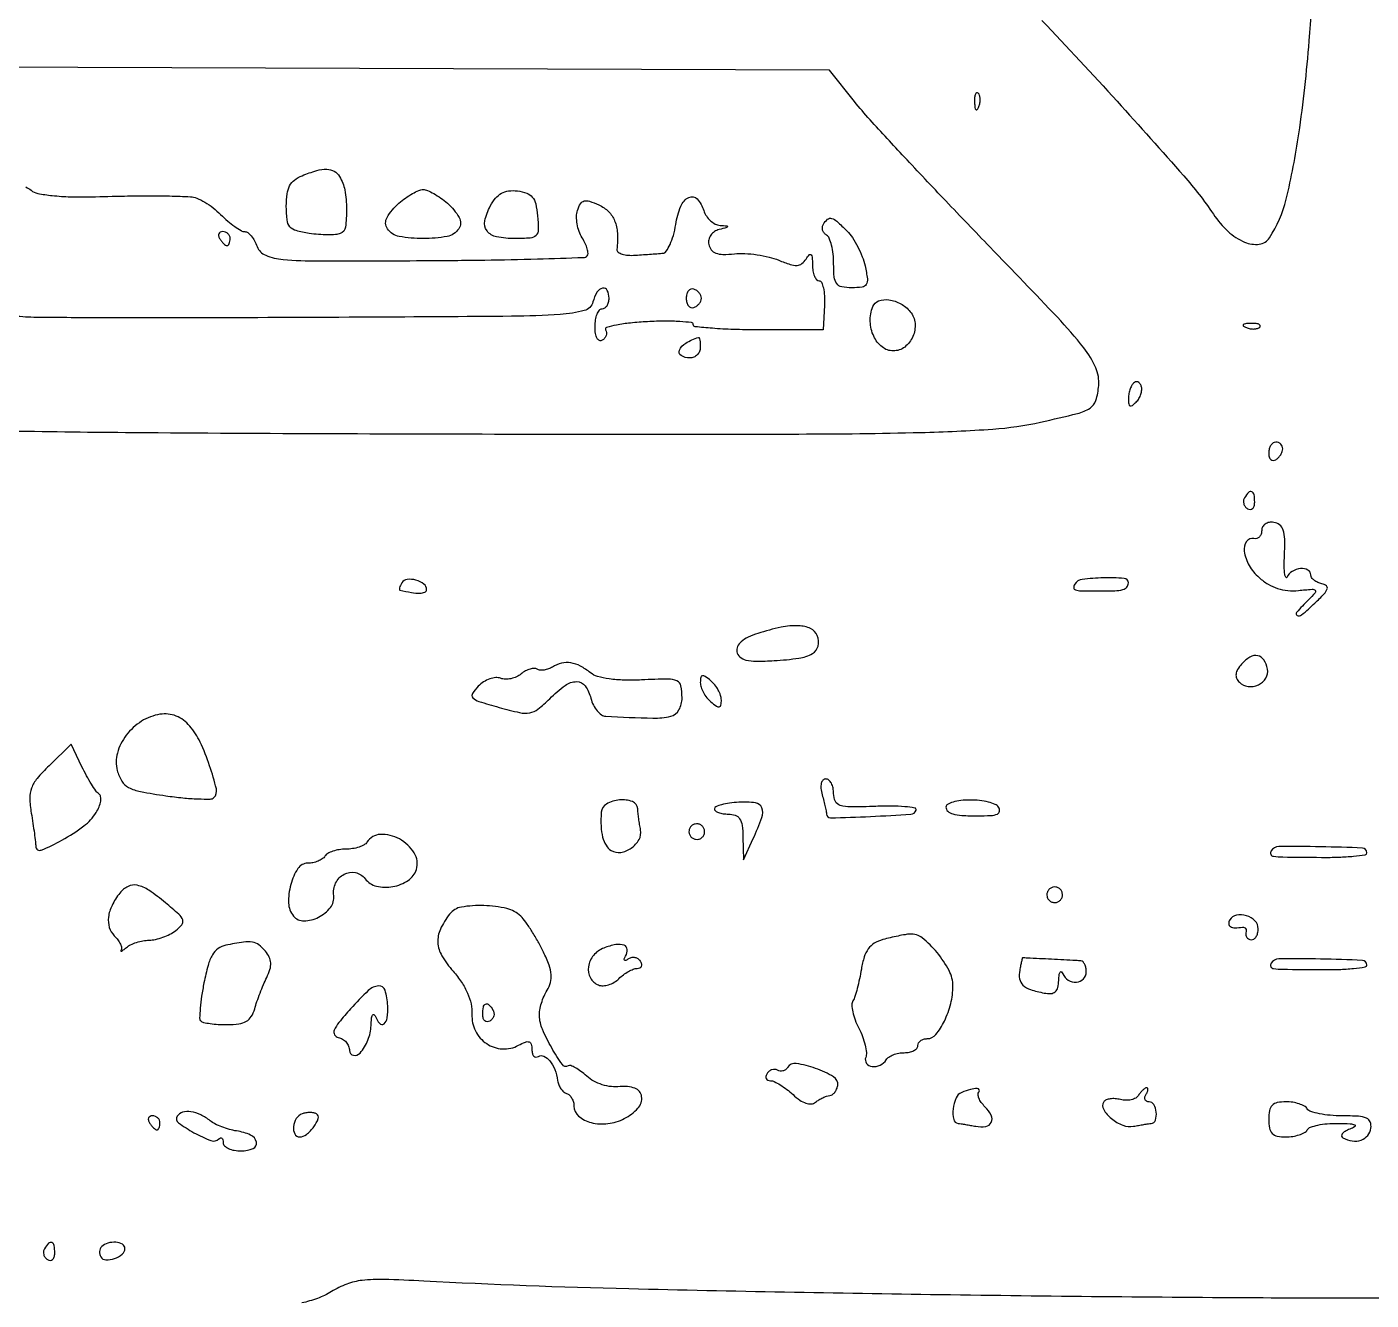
# Model space of a CAD drawing. Extents: x 0 to 5034, y 0 to 2560.
# Drawn here: x 2703 to 2894.6, y 359.7 to 541.2 of the extents above; entities that cross this region are included whole.
import ezdxf

# ---------------------------------------------------------------- set-up
doc = ezdxf.new("R2010")
doc.units = 0

msp = doc.modelspace()

# ---------------------------------------------------------------- linework, layer by layer
for points in [[(2847.69113, 542.063552, -0.005443), (2858.382052, 530.581853, -0.00445), (2867.898029, 519.947708, -0.031869), (2872.109474, 514.491501, 0.056891), (2874.21941, 512.023242, 0.08791), (2876.568959, 510.502368, 0.129835), (2878.653795, 510.206692, 0.22269), (2880.116365, 511.114653, 0.085083), (2882.487872, 516.61252, 0.023077), (2884.296175, 525.947989, 0.017199), (2885.768083, 539.178849, 0.006268), (2886.971712, 558, -0.002735)], [(2683.562933, 484.037708, 0.005982), (2718.181331, 483.380577, 0.001477), (2775, 483.14971, 0.000668), (2813.061578, 483.158326, 0.005491), (2830.402595, 483.375852, 0.011807), (2840.668249, 483.860112, 0.036985), (2847.5, 484.85554, 0.005659), (2852.761796, 486.087232, 0.080312), (2854.534615, 486.839987, 0.180714), (2855.375552, 487.942957, 0.053309), (2855.778054, 490.066471, 0.125303), (2855.345588, 492.60867, 0.062033), (2853.646598, 495.432014, 0.023506), (2849.878817, 499.792325, 0.002314), (2840.278054, 509.807779, -0.002166), (2833.977005, 516.377087, -0.002581), (2828.092859, 522.629495, -0.002232), (2823.182255, 527.949104, -0.01674), (2820.952957, 530.555887), (2817.405914, 534.996217), (2750.452957, 535.248108), (2683.5, 535.5)], [(2702.904681, 518.360525, -0.059946), (2703.627518, 517.89417, 0.127026), (2704.579726, 517.44586, 0.019876), (2706.650593, 517.138003, 0.020143), (2709.261415, 516.961367, 0.013627), (2712.244839, 516.961311, -0.001937), (2716.934479, 517.070884, -0.004646), (2720.411145, 517.106328, -0.005823), (2723.36591, 517.074577, -0.005644), (2726.350066, 516.974031, -0.089431), (2727.229676, 516.774229, -0.032588), (2728.375008, 516.1969, -0.031057), (2729.573284, 515.387369, -0.0323), (2730.64552, 514.445389, 0.018585), (2731.654112, 513.509114, 0.023005), (2732.66244, 512.718333, 0.02222), (2733.550967, 512.142996, 0.133331), (2734.077679, 512, -0.166383), (2734.511862, 511.851405, -0.054217), (2735.006048, 511.374297, -0.047064), (2735.478127, 510.685134, -0.038073), (2735.852407, 509.869946, 0.211608), (2737.06248, 508.625453, 0.074569), (2739.539351, 508.036371, 0.021204), (2744.58525, 507.823142, 0.00133), (2759.482185, 507.865282, 0.002241), (2768.278536, 507.953004, 0.003604), (2775.775825, 508.115443, 0.000741), (2782.352951, 508.315143, 0.190651), (2782.874148, 508.540814, 0.218132), (2783.002752, 508.886816, 0.049035), (2782.892655, 509.521867, 0.042205), (2782.606778, 510.295379, 0.029978), (2782.164609, 511.108026, -0.055275), (2781.726808, 512.019436, -0.042601), (2781.451346, 513.088327, -0.043734), (2781.366953, 514.145525, -0.075035), (2781.505393, 515.016993, -0.05345), (2781.927751, 515.977882, -0.202774), (2782.439042, 516.366362, -0.146029), (2783.191787, 516.335946, -0.024288), (2784.552929, 515.79393, -0.087881), (2785.917538, 514.854655, -0.101995), (2786.792364, 513.546265, -0.083185), (2787.187402, 511.780387, -0.040656), (2787.124534, 509.467243, 0.263763), (2787.288231, 509.08785, 0.085638), (2787.851164, 508.797054, 0.059349), (2788.71276, 508.633672, 0.035553), (2789.756051, 508.636002, -0.000132), (2790.891811, 508.71911, -0.000129), (2792.035332, 508.802187, -0.000127), (2793.038658, 508.87456, -0.00049), (2793.662102, 508.918758, 0.231311), (2794.15452, 509.203597, 0.042181), (2794.681352, 510.151135, 0.037744), (2795.156405, 511.462006, 0.026219), (2795.5, 513, -0.05107), (2796.224557, 515.623938, -0.186022), (2797.368422, 516.878417, -0.336963), (2798.550187, 516.655575, -0.107172), (2799.5, 515, 0.068683), (2799.868299, 514.226698, 0.06237), (2800.442577, 513.553425, 0.065993), (2801.126689, 513.077107, 0.10225), (2801.817388, 512.883999, -0.004644), (2802.805285, 512.806666, -0.450558), (2802.880157, 512.705419, -0.280469), (2802.767289, 512.585897, -0.003389), (2801.692914, 512.299681, 0.084043), (2801.009873, 511.993613, 0.093759), (2800.495276, 511.488665, 0.098208), (2800.216748, 510.851497, 0.102212), (2800.208109, 510.165682, 0.118591), (2800.554603, 509.404554, 0.140272), (2801.192003, 508.940995, 0.08704), (2802.232529, 508.755492, 0.025791), (2803.85372, 508.834652, -0.037393), (2805.344775, 508.872843, -0.023413), (2807.083198, 508.705508, -0.023459), (2808.789622, 508.377878, -0.039045), (2810.180884, 507.925075, 0.018625), (2811.810703, 507.320052, 0.0904), (2812.783555, 507.185041, 0.153141), (2813.475355, 507.434698, 0.08928), (2814.077046, 508.090423, -0.034837), (2814.5226, 508.696392, -0.426956), (2814.780509, 508.711908, -0.193052), (2814.947022, 508.36042, -0.013551), (2814.984687, 507.25, 0.039379), (2815.058548, 506.388457, 0.05834), (2815.26837, 505.660937, 0.076476), (2815.572207, 505.165355, 0.220511), (2815.928911, 505, -0.298728), (2816.275976, 504.772327, -0.049612), (2816.5324, 503.973192, -0.040585), (2816.680273, 502.844148, -0.025066), (2816.678911, 501.504484), (2816.5, 498.008968), (2807.25, 498.004484, -0.007604), (2803.70344, 498.056701, -0.012629), (2800.717804, 498.22163, -0.006246), (2798.271612, 498.449618, -0.384464), (2798.002098, 498.75, 0.382303), (2797.748821, 499.034434, 0.012339), (2796.091792, 499.181106, 0.017996), (2793.991252, 499.23914, 0.010789), (2791.495983, 499.164402, 0.012585), (2789.036112, 498.975387, 0.023235), (2787.053021, 498.679078, 0.023343), (2785.643134, 498.331871, 0.494276), (2785.510197, 497.983501, -0.119477), (2785.6313, 497.612788, -0.100675), (2785.580619, 497.201996, -0.092119), (2785.364981, 496.81389, -0.081771), (2785.016312, 496.510081, -0.242672), (2784.620821, 496.479395, -0.173612), (2784.287924, 496.784891, -0.086376), (2784.068335, 497.465312, -0.034977), (2784, 498.440983, -0.037227), (2784.073066, 499.420991, -0.055981), (2784.29375, 500.248289, -0.073461), (2784.616918, 500.813779, -0.230178), (2785, 501, 0.148195), (2785.381354, 501.115568, 0.098894), (2785.70625, 501.440625, 0.082425), (2785.925306, 501.926543, 0.064853), (2786, 502.5, 0.112992), (2785.741201, 503.630584, 0.349669), (2785.082296, 503.947229, 0.206777), (2784.27663, 503.356605, 0.068764), (2783.703703, 501.97496, -0.272911), (2782.47247, 500.751648, -0.045334), (2779.037574, 500.201842, -0.014889), (2772.106415, 499.935994, -0.000953), (2751.837072, 499.801094, -0.000415), (2728.716421, 499.710498, -0.001582), (2714.286823, 499.711608, -0.001445), (2704.410908, 499.772156, -0.025974), (2701.25, 499.965069, -0.044823)], [(3202, 358.476746, 0.000434), (3126.647394, 359.060435, 0.00021), (3030.168402, 359.683627, 0.000062), (2931.066388, 360.269997, 0.004911), (2915.5, 360.207286, -0.004716), (2879.198635, 360.046916, -0.002347), (2833.20754, 360.493493, -0.002253), (2788.819202, 361.332971, -0.007452), (2759.602131, 362.453067, 0.006466), (2753.908173, 362.682594, 0.03509), (2750.822448, 362.550462, 0.060589), (2748.614849, 362.024302, 0.049683), (2746.434457, 360.959492, -0.048707), (2744.435066, 359.978248, -0.042606), (2742.192211, 359.348477, -0.031769)]]:
    msp.add_lwpolyline(points, format="xyb")
for points in [[(2838.078947, 530.416667, 0.018894), (2838.137993, 529.670344, 0.168741), (2838.279315, 529.37858, 0.470617), (2838.461564, 529.395823, 0.054073), (2838.683114, 529.8125, 0.051402), (2838.839148, 530.359369, 0.05415), (2838.876576, 530.916927, 0.060344), (2838.797407, 531.402231, 0.126455), (2838.604167, 531.729167, 0.296942), (2838.385309, 531.77538, 0.208169), (2838.200665, 531.592839, 0.077125), (2838.089945, 531.112848, 0.028489)], [(2747.592549, 519.850252, -0.094738), (2748.325778, 517.929468, -0.040826), (2748.584482, 515.189576, -0.037354), (2748.425621, 512.636215, -0.274372), (2747.694502, 511.717868, -0.074396), (2747.027456, 511.572663, -0.018022), (2745.896198, 511.538961, -0.018092), (2744.581853, 511.59477, -0.017105), (2743.25, 511.745675, -0.030256), (2741.399115, 512.135389, -0.153194), (2740.522859, 512.699567, -0.147403), (2740.107805, 513.67572, -0.027341), (2740, 515.645724, -0.032834), (2740.112763, 517.361071, -0.087369), (2740.48067, 518.527308, -0.10853), (2741.166405, 519.347927, -0.069186), (2742.25, 519.968838, -0.02409), (2744.329714, 520.690539, -0.077163), (2745.780208, 520.88287, -0.124349), (2746.819362, 520.595701, -0.1257)], [(2762.965471, 516.029947, -0.082613), (2764.637693, 514.009992, -0.290243), (2764.575917, 512.398714, -0.198423), (2762.905085, 511.314148, -0.046031), (2759.5, 511, -0.046031), (2756.094915, 511.314148, -0.198423), (2754.424083, 512.398714, -0.290243), (2754.362307, 514.009992, -0.082613), (2756.034529, 516.029947, -0.023628), (2756.991804, 516.784002, -0.025764), (2757.989501, 517.421297, -0.026416), (2758.892404, 517.873261, -0.103185), (2759.5, 518, -0.103185), (2760.107596, 517.873261, -0.026416), (2761.010499, 517.421297, -0.025764), (2762.008196, 516.784002, -0.023628)], [(2775.813358, 514.25, -0.022856), (2775.913583, 512.263796, -0.197757), (2775.586953, 511.4595, -0.181775), (2774.772281, 511.080996, -0.01883), (2772.622375, 511, -0.047057), (2769.974614, 511.249743, -0.184683), (2768.6033, 512.096815, -0.22145), (2768.28973, 513.523547, -0.068073), (2769.076536, 515.643008, -0.049108), (2769.833786, 516.775123, -0.093996), (2770.6701, 517.47339, -0.098466), (2771.676277, 517.797852, -0.057964), (2772.944484, 517.797655, -0.056394), (2774.259044, 517.49177, -0.138246), (2775.062025, 516.9233, -0.114244), (2775.539455, 515.941229, -0.032231)], [(2819.898182, 512.101818, -0.050084), (2820.675014, 511.151552, -0.027245), (2821.438897, 509.850068, -0.026871), (2822.078151, 508.428348, -0.038173), (2822.477637, 507.101818, -0.0187), (2822.810187, 505.261878, -0.174381), (2822.649485, 504.484598, -0.226077), (2822.055062, 504.097735, -0.033081), (2820.579455, 504, -0.046573), (2819.162147, 504.132303, -0.187496), (2818.437407, 504.583499, -0.139531), (2818.086158, 505.499981, -0.022183), (2818, 507.440983, 0.02735), (2817.925368, 508.804364, 0.033859), (2817.701458, 510.055686, 0.03606), (2817.376563, 511.046548, 0.158376), (2816.983688, 511.510081, -0.090427), (2816.639411, 511.820631, -0.095498), (2816.434921, 512.22714, -0.099685), (2816.401101, 512.665803, -0.108373), (2816.542705, 513.069098, -0.078887), (2817.137346, 513.759491, -0.250816), (2817.713628, 513.882822, -0.114061), (2818.464364, 513.465056, -0.012615)], [(2730.5, 511, 0.029505), (2730.768994, 510.617226, 0.035638), (2731.066025, 510.29375, 0.038439), (2731.34829, 510.065539, 0.151918), (2731.559017, 510, 0.210953), (2731.727648, 510.07446, 0.081139), (2731.870461, 510.29375, 0.061769), (2731.967655, 510.617151, 0.042167), (2732, 511, 0.105053), (2731.918938, 511.381556, 0.099167), (2731.688914, 511.70625, 0.09642), (2731.345238, 511.923877, 0.093332), (2730.940983, 512, 0.108972), (2730.586039, 511.921712, 0.182303), (2730.3746, 511.70625, 0.161196), (2730.343488, 511.3821, 0.082592)], [(2797, 502.5, 0.064908), (2797.079656, 501.888977, 0.107546), (2797.315781, 501.428177, 0.143818), (2797.666526, 501.189601, 0.159683), (2798.075, 501.191667, 0.073624), (2798.485911, 501.399741, 0.066918), (2798.834219, 501.723802, 0.070382), (2799.069583, 502.110048, 0.102038), (2799.15, 502.5, 0.102038), (2799.069583, 502.889952, 0.070382), (2798.834219, 503.276198, 0.066918), (2798.485911, 503.600259, 0.073624), (2798.075, 503.808333, 0.159683), (2797.666526, 503.810399, 0.143818), (2797.315781, 503.571823, 0.107546), (2797.079656, 503.111023, 0.064908)], [(2828.92539, 500.589899, -0.153495), (2829.600269, 498.939222, -0.12416), (2829.287098, 497.041558, -0.127283), (2828.122647, 495.552947, -0.164915), (2826.491777, 495, -0.171858), (2824.910974, 495.559884, -0.114441), (2823.717889, 497.090436, -0.099597), (2823.213434, 499.19095, -0.101235), (2823.565475, 501.310029, -0.220201), (2824.408515, 502.128978, -0.118291), (2825.880982, 502.279592, -0.09366), (2827.560389, 501.722438, -0.093008)], [(2876.8125, 498.316886, 0.051402), (2877.359369, 498.160852, 0.05415), (2877.916927, 498.123424, 0.060344), (2878.402231, 498.202593, 0.126455), (2878.729167, 498.395833, 0.296942), (2878.77538, 498.614691, 0.208169), (2878.592839, 498.799335, 0.077125), (2878.112848, 498.910055, 0.028489), (2877.416667, 498.921053, 0.018894), (2876.670344, 498.862007, 0.168741), (2876.37858, 498.720685, 0.470617), (2876.395823, 498.538436, 0.054073)], [(2799, 495.5, -0.099038), (2798.885486, 494.927543, -0.097945), (2798.559375, 494.440625, -0.097945), (2798.072457, 494.114514, -0.099038), (2797.5, 494, -0.132959), (2796.275781, 494.331401, -0.378233), (2796.020668, 495.104186, -0.162246), (2796.91818, 496.115121, -0.054352), (2798.75, 496.921053, -0.41847), (2798.84757, 496.869414, -0.029314), (2798.926562, 496.536184, -0.027836), (2798.982098, 496.069675, -0.015709)], [(2860.729167, 490.395833, 0.080892), (2860.449316, 490.007105, 0.037708), (2860.214193, 489.430443, 0.036082), (2860.053775, 488.773895, 0.041901), (2860, 488.133333, 0.036751), (2860.050901, 487.441764, 0.271978), (2860.25, 487.194569, 0.258294), (2860.572437, 487.24129, 0.034004), (2861.1125, 487.7125, 0.062578), (2861.509426, 488.223506, 0.055968), (2861.785599, 488.836016, 0.059262), (2861.906408, 489.452911, 0.099514), (2861.841667, 489.975, 0.080367), (2861.640381, 490.359622, 0.142612), (2861.356745, 490.572995, 0.167901), (2861.036958, 490.582253, 0.120996)], [(2880, 480.440983, 0.066118), (2880.073267, 479.889346, 0.138808), (2880.29375, 479.521475, 0.191142), (2880.620352, 479.392057, 0.139169), (2881, 479.5, 0.06081), (2881.382515, 479.806203, 0.051032), (2881.70625, 480.2129, 0.053229), (2881.926698, 480.653442, 0.089642), (2882, 481.059017, 0.105429), (2881.923444, 481.418051, 0.099231), (2881.70625, 481.723586, 0.096318), (2881.381732, 481.928382, 0.092995), (2881, 482, 0.153634), (2880.618621, 481.879982, 0.097988), (2880.29375, 481.542039, 0.080552), (2880.074545, 481.037096, 0.062283)], [(2876.542705, 474.069098, 0.108373), (2876.401101, 473.665803, 0.099685), (2876.434921, 473.22714, 0.095498), (2876.639411, 472.820631, 0.090427), (2876.983688, 472.510081, 0.136093), (2877.36964, 472.397824, 0.190788), (2877.701458, 472.524436, 0.140899), (2877.925389, 472.890269, 0.067432), (2878, 473.440983, 0.039415), (2877.914842, 474.519563, 0.25701), (2877.592818, 474.933879, 0.315493), (2877.13314, 474.838655, 0.050477)], [(2879, 469.411516, -0.080586), (2878.915601, 468.891261, -0.111531), (2878.671833, 468.48807, -0.128573), (2878.308224, 468.265581, -0.129092), (2877.882837, 468.25, 0.311292), (2876.834786, 467.827241, 0.181687), (2876.52034, 466.449328, 0.097077), (2877.209278, 464.428994, 0.083421), (2878.638139, 462.692941, 0.044727), (2879.925445, 461.761612, 0.055007), (2881.274367, 461.147847, 0.056085), (2882.702439, 460.850843, 0.049418), (2884.224527, 460.859603, -0.006443), (2886.173914, 461.038718, -0.209954), (2886.611728, 460.886229, -0.407094), (2886.628261, 460.545799, -0.015179), (2885.663997, 459.52114, 0.011993), (2883.96759, 457.74134, 0.501319), (2884.05455, 457.293943, 0.2979), (2884.692447, 457.377107, 0.011036), (2886.587533, 459.075686, 0.013005), (2887.895539, 460.366678, 0.104601), (2888.340185, 461.079869, 0.321171), (2888.214697, 461.528948, 0.119531), (2887.587533, 461.823324, -0.053066), (2886.980322, 462.01579, -0.06359), (2886.466338, 462.323883, -0.075039), (2886.117937, 462.694881, -0.152209), (2886, 463.073324, 0.279256), (2885.578529, 463.769106, 0.145179), (2884.546179, 463.971049, 0.110473), (2883.351393, 463.581436, 0.155862), (2882.612872, 462.75, -0.601656), (2882.427191, 462.736892, -0.111624), (2882.278815, 463.16219, -0.028932), (2882.215894, 464.294746, -0.010422), (2882.253324, 465.908518, 0.016136), (2882.280063, 468.181341, 0.074273), (2882.059434, 469.476116, 0.144422), (2881.556359, 470.205321, 0.134374), (2880.723786, 470.570034, 0.080679), (2880.065397, 470.559973, 0.104238), (2879.506362, 470.334081, 0.118362), (2879.134427, 469.929538, 0.127636)], [(2756.473008, 461.956326, 0.025609), (2756.268505, 461.584083, 0.046182), (2756.146358, 461.258446, 0.066853), (2756.114586, 461.021062, 0.344656), (2756.190983, 460.923489, 0.016663), (2757.854924, 460.569889, 0.047861), (2759.030737, 460.475124, 0.088289), (2759.747693, 460.614012, 0.310247), (2760, 460.981495, 0.233759), (2759.60279, 461.784685, 0.095942), (2758.484522, 462.340063, 0.095519), (2757.235926, 462.439157, 0.230444)], [(2852.35231, 461.75, 0.148564), (2852.216639, 461.250383, 0.322497), (2852.446042, 460.950954, 0.068296), (2853.256796, 460.82283, 0.005089), (2855.5, 460.8, 0.00669), (2858.069299, 460.83438, 0.054814), (2859.229032, 460.993412, 0.15726), (2859.784692, 461.340052, 0.177085), (2860, 461.928911, 0.393259), (2859.385096, 462.589809, 0.023869), (2856.435856, 462.661607, 0.025132), (2853.43568, 462.440262, 0.225398)], [(2807.206915, 454.740895, 0.03249), (2805.807323, 454.190018, 0.069615), (2804.837845, 453.556316, 0.101554), (2804.309328, 452.861718, 0.160937), (2804.214087, 452.126852, 0.168316), (2804.638984, 451.391182, 0.120276), (2805.491731, 450.953579, 0.059771), (2806.976028, 450.781641, 0.013654), (2809.507173, 450.861103, 0.020552), (2813.06242, 451.21706, 0.096491), (2814.994387, 451.885881, 0.208746), (2815.771851, 452.944269, 0.148165), (2815.664167, 454.432783, 0.196924), (2814.726354, 455.42886, 0.097868), (2813.009429, 455.833638, 0.061451), (2810.506243, 455.616994, 0.02524)], [(2777.931766, 449.957829, -0.051687), (2777.358183, 449.680551, -0.051928), (2776.740817, 449.527345, -0.056922), (2776.173368, 449.512722, -0.116933), (2775.753941, 449.652073, 0.148869), (2775.326988, 449.764741, 0.062789), (2774.735579, 449.667496, 0.054421), (2774.083464, 449.393998, 0.046752), (2773.46893, 448.974214, -0.066094), (2772.806634, 448.558316, -0.054356), (2772.013621, 448.295408, -0.056255), (2771.215949, 448.216074, -0.088517), (2770.541674, 448.345635, 0.116467), (2769.849238, 448.439345, 0.06091), (2768.995205, 448.249226, 0.055586), (2768.120115, 447.824598, 0.0557), (2767.360729, 447.217872, 0.054026), (2766.535773, 446.192387, 0.349875), (2766.599779, 445.576913, 0.123111), (2767.436407, 445.065057, 0.0072), (2770.32191, 444.205027, 0.013423), (2773.250275, 443.462208, 0.098255), (2774.689109, 443.425225, 0.126519), (2775.869122, 443.954855, 0.027961), (2777.535575, 445.444666, -0.038351), (2779.735117, 447.330396, -0.156932), (2781.382873, 447.877805, -0.244343), (2782.594193, 447.262685, -0.094208), (2783.410644, 445.5, 0.051611), (2783.760579, 444.538472, 0.05872), (2784.288816, 443.713393, 0.067544), (2784.906049, 443.139378, 0.142467), (2785.519052, 442.928571, 0.005353), (2792.248532, 442.676182, 0.065865), (2794.797579, 442.944199, 0.21124), (2795.960285, 443.83298, 0.126107), (2796.4, 445.548678, 0.04718), (2796.237631, 447.265584, 0.245427), (2795.665741, 447.987554, 0.11007), (2794.423165, 448.239797, 0.006828), (2790.643002, 448.116394, -0.01773), (2788.14014, 448.08928, -0.028374), (2786.010595, 448.262916, -0.033055), (2784.342524, 448.608308, -0.10601), (2783.342121, 449.131028, 0.050409), (2781.913736, 450.091536, 0.085108), (2780.548195, 450.546263, 0.095954), (2779.227281, 450.493824, 0.080819)], [(2876.133021, 450.376158, 0.045), (2875.571375, 449.614363, 0.106294), (2875.341586, 448.951232, 0.134071), (2875.429015, 448.351554, 0.093791), (2875.815803, 447.784197, 0.168568), (2877.060943, 447.180572, 0.139894), (2878.52224, 447.417265, 0.146823), (2879.59073, 448.37372, 0.187312), (2879.823907, 449.66411, 0.093204), (2879.303771, 450.976141, 0.207117), (2878.433393, 451.57037, 0.185901), (2877.327882, 451.372595, 0.075373)], [(2799, 447.744889, 0.081088), (2799.108554, 447.079931, 0.04415), (2799.440625, 446.319828, 0.042511), (2799.926029, 445.587123, 0.052047), (2800.5, 445, 0.019291), (2801.306569, 444.381547, 0.198558), (2801.707482, 444.290398, 0.319009), (2801.938582, 444.521809, 0.041804), (2802, 445.255111, 0.081088), (2801.891446, 445.920069, 0.04415), (2801.559375, 446.680172, 0.042511), (2801.073971, 447.412877, 0.052047), (2800.5, 448, 0.019291), (2799.693431, 448.618453, 0.198558), (2799.292518, 448.709602, 0.319009), (2799.061418, 448.478191, 0.041804)], [(2722, 443.215161, 0.103871), (2719.371419, 442.231739, 0.089199), (2717.193213, 440.231097, 0.094076), (2715.933049, 437.70249, 0.134315), (2715.913827, 435.208137, 0.072564), (2716.560961, 433.695271, 0.136405), (2717.525716, 432.795458, 0.073464), (2719.230191, 432.206332, 0.010818), (2722.839992, 431.607177, 0.010711), (2725.264643, 431.311311, 0.015639), (2727.411113, 431.163557, 0.011045), (2729.17176, 431.136506, 0.197165), (2729.684063, 431.35073, 0.261287), (2730.032781, 432.590212, 0.022054), (2729.078035, 435.89805, 0.028873), (2727.723486, 439.261775, 0.066541), (2726.247099, 441.547784, 0.055748), (2725.334563, 442.403176, 0.067001), (2724.307531, 442.974835, 0.068644), (2723.187221, 443.24547, 0.062823)], [(2706.198738, 435.890044, 0.02311), (2704.491266, 434.05892, 0.086048), (2703.693874, 432.706014, 0.097554), (2703.450253, 431.255639, 0.034599), (2703.65548, 429.151906, -0.003725), (2703.892686, 427.672322, -0.004193), (2704.098169, 426.24651, -0.003848), (2704.253437, 425.030968, -0.022591), (2704.301114, 424.389403, 0.520449), (2705.091433, 423.869294, 0.033477), (2708.036708, 425.27255, 0.033315), (2711.146233, 427.301643, 0.092206), (2712.905138, 429.21971, 0.042516), (2713.329835, 430.049065, 0.060373), (2713.54876, 430.847286, 0.077513), (2713.543801, 431.497008, 0.202741), (2713.299865, 431.884019, -0.085912), (2712.866692, 432.312312, -0.015004), (2712.22577, 433.270258, -0.015897), (2711.536033, 434.45325, -0.013668), (2710.8854, 435.738138), (2709.35541, 438.976275)], [(2816.369714, 431.75, -0.004603), (2816.601572, 430.851831, -0.005758), (2816.799417, 430.014062, -0.004702), (2816.950482, 429.308732, -0.043872), (2816.985798, 429, 0.413976), (2817.555641, 428.458833, 0.004802), (2823.274114, 428.65908, 0.005036), (2828.982792, 428.971537, 0.3103), (2829.742905, 429.569432, 0.454927), (2829.561382, 429.864604, 0.018253), (2828.15404, 430.047237, 0.021297), (2826.274219, 430.141234, 0.012042), (2823.992905, 430.103115, -0.007613), (2820.416322, 430.011665, -0.076679), (2818.943995, 430.223236, -0.209649), (2818.254043, 430.815183, -0.11257), (2818, 431.929265, 0.051956), (2817.917449, 432.721557, 0.071851), (2817.67199, 433.391722, 0.091838), (2817.309543, 433.842033, 0.179369), (2816.883369, 434, 0.20417), (2816.480982, 433.828542, 0.136015), (2816.239628, 433.381252, 0.083333), (2816.198059, 432.66737, 0.038449)], [(2784.881517, 429.25, 0.026703), (2784.853162, 427.254442, 0.053964), (2785.083155, 425.70124, 0.0722), (2785.56387, 424.561005, 0.11862), (2786.296068, 423.819775, 0.178725), (2787.656039, 423.541721, 0.114503), (2789.169592, 424.146345, 0.113986), (2790.267047, 425.358595, 0.176193), (2790.489684, 426.738715, -0.007486), (2790.355159, 427.504499, -0.005642), (2790.229442, 428.34981, -0.005706), (2790.129288, 429.147219, -0.013101), (2790.076511, 429.75, 0.295472), (2789.318463, 430.777269, 0.114604), (2787.484563, 431.021247, 0.105246), (2785.626976, 430.435064, 0.252096)], [(2801.004484, 429.75, 0.23761), (2801.147131, 429.46251, 0.071152), (2801.588817, 429.220312, 0.054254), (2802.234323, 429.054726, 0.035692), (2803, 429, -0.086398), (2803.985858, 428.828366, -0.16561), (2804.60656, 428.333598, -0.109508), (2804.95079, 427.39475, -0.027081), (2805.081219, 425.75), (2805.162438, 422.5), (2806.536115, 425.5, 0.019491), (2807.779748, 428.521843, 0.183335), (2807.7643, 429.901315, 0.27616), (2806.862166, 430.598674, 0.042605), (2804.504484, 430.678911, 0.020138), (2803.164493, 430.556082, 0.031947), (2802.034459, 430.332243, 0.033558), (2801.207531, 430.052218, 0.301469)], [(2834, 430, 0.212179), (2834.262785, 429.408624, 0.116406), (2834.970397, 429.019555, 0.054951), (2836.277322, 428.807095, 0.012842), (2838.5, 428.75, 0.012551), (2840.422875, 428.798276, 0.086361), (2841.341401, 429.006085, 0.275857), (2841.637377, 429.405544, 0.164698), (2841.5, 430, 0.159713), (2841.04134, 430.386693, 0.035556), (2840.052725, 430.70625, 0.033489), (2838.803639, 430.926586, 0.026918), (2837.440983, 431, 0.027497), (2836.122516, 430.927436, 0.043243), (2835.010789, 430.70625, 0.053437), (2834.229636, 430.385522, 0.275259)], [(2797.552786, 427.08541, 0.099038), (2797.401684, 426.679226, 0.097945), (2797.417584, 426.244476, 0.097945), (2797.597789, 425.848514, 0.099038), (2797.91459, 425.552786, 0.099038), (2798.320774, 425.401684, 0.097945), (2798.755524, 425.417584, 0.097945), (2799.151486, 425.597789, 0.099038), (2799.447214, 425.91459, 0.099038), (2799.598316, 426.320774, 0.097945), (2799.582416, 426.755524, 0.097945), (2799.402211, 427.151486, 0.099038), (2799.08541, 427.447214, 0.099038), (2798.679226, 427.598316, 0.097945), (2798.244476, 427.582416, 0.097945), (2797.848514, 427.402211, 0.099038)], [(2751.5, 425, -0.128561), (2751.096789, 424.615613, -0.04604), (2750.363811, 424.29375, -0.041947), (2749.457084, 424.073871, -0.038534), (2748.5, 424, 0.038534), (2747.542916, 423.926129, 0.041947), (2746.636189, 423.70625, 0.04604), (2745.903211, 423.384387, 0.128561), (2745.5, 423, -0.10601), (2745.132124, 422.616652, -0.05128), (2744.530068, 422.29375, -0.047605), (2743.806471, 422.074125, -0.049927), (2743.065983, 422, 0.252825), (2741.652492, 421.236463, 0.079191), (2740.632485, 418.965829, 0.074014), (2740.323822, 416.325876, 0.166862), (2741.028244, 414.465968, 0.228741), (2742.523142, 413.7834, 0.112718), (2744.598051, 414.304169, 0.108195), (2746.300765, 415.697906, 0.204364), (2746.759279, 417.379967, -0.145807), (2747.033531, 419.16412, -0.159757), (2748.235395, 420.431345, -0.178561), (2749.846638, 420.661083, -0.178121), (2751.2231, 419.789818, 0.172116), (2752.856763, 418.728892, 0.103905), (2755.189696, 418.663542, 0.103498), (2757.359057, 419.543434, 0.169567), (2758.536011, 421.11346, 0.221443), (2758.23345, 423.454662, 0.126101), (2756.114121, 425.451086, 0.13519), (2753.403606, 426.102677, 0.251189)], [(2880.344738, 423.75, 0.243578), (2880.30826, 423.264511, 0.266162), (2880.682283, 422.981545, 0.028863), (2881.99526, 422.889874, 0.000862), (2887.5, 422.833333, 0.010313), (2889.992205, 422.863436, 0.017076), (2892.090768, 423.003937, 0.011134), (2893.756836, 423.210355, 0.372009), (2894.000486, 423.492126, 0.402119), (2893.364302, 424.156159, 0.005817), (2887.392897, 424.338435, 0.006558), (2881.451088, 424.372699, 0.258167)], [(2716.277679, 417.75, 0.049093), (2715.164823, 415.976669, 0.083879), (2714.65799, 414.308464, 0.105629), (2714.779767, 412.842636, 0.123633), (2715.494871, 411.647987, -0.03589), (2716.002102, 411.062196, -0.04984), (2716.360167, 410.467958, -0.060726), (2716.532418, 409.950599, -0.206884), (2716.460714, 409.610714, 0.196155), (2716.434014, 409.495926, 0.508974), (2716.497158, 409.463824, 0.047223), (2716.773715, 409.639391, 0.010562), (2717.208333, 409.991667, -0.064924), (2717.811922, 410.380758, -0.033121), (2718.652135, 410.713144, -0.032242), (2719.577718, 410.94557, -0.041537), (2720.45, 411.031803, 0.051289), (2721.362036, 411.139927, 0.03075), (2722.410881, 411.443767, 0.030553), (2723.428225, 411.879347, 0.04596), (2724.246616, 412.389572, 0.059497), (2725.123189, 413.236487, 0.264009), (2725.238239, 413.916868, 0.122635), (2724.696095, 414.721731, 0.010531), (2722.803838, 416.357768, 0.024219), (2720.425988, 418.14084, 0.0965), (2718.756821, 418.851642, 0.166202), (2717.444579, 418.69446, 0.116434)], [(2848.552786, 418.08541, 0.099038), (2848.401684, 417.679226, 0.097945), (2848.417584, 417.244476, 0.097945), (2848.597789, 416.848514, 0.099038), (2848.91459, 416.552786, 0.099038), (2849.320774, 416.401684, 0.097945), (2849.755524, 416.417584, 0.097945), (2850.151486, 416.597789, 0.099038), (2850.447214, 416.91459, 0.099038), (2850.598316, 417.320774, 0.097945), (2850.582416, 417.755524, 0.097945), (2850.402211, 418.151486, 0.099038), (2850.08541, 418.447214, 0.099038), (2849.679226, 418.598316, 0.097945), (2849.244476, 418.582416, 0.097945), (2848.848514, 418.402211, 0.099038)], [(2763.277679, 414.75, 0.055453), (2761.953238, 412.578817, 0.125336), (2761.596661, 410.700242, 0.118515), (2762.17622, 408.81144, 0.046755), (2763.782209, 406.595269, -0.032835), (2764.982232, 405.032625, -0.044406), (2765.836445, 403.470804, -0.049642), (2766.330736, 401.941057, -0.064358), (2766.455453, 400.473698, 0.127324), (2766.961269, 398.095173, 0.130652), (2768.554986, 396.287784, 0.134159), (2770.799538, 395.540021, 0.137418), (2773.089647, 396.047978, -0.025955), (2774.075039, 396.511278, -0.171254), (2774.610751, 396.537217, -0.264992), (2774.908205, 396.225436, -0.061028), (2775, 395.476167, 0.059103), (2775.067512, 394.907022, 0.126715), (2775.273452, 394.519265, 0.19123), (2775.578049, 394.371155, 0.158371), (2775.930902, 394.457295, -0.251749), (2776.717738, 394.50482, -0.11697), (2777.546864, 393.853588, -0.078292), (2778.253781, 392.606958, -0.052493), (2778.667424, 391.018152, 0.060069), (2778.831373, 390.425299, 0.05481), (2779.135133, 389.868348, 0.058417), (2779.525465, 389.428229, 0.102059), (2779.945544, 389.184819, -0.110309), (2780.348706, 388.942339, -0.070053), (2780.690254, 388.51097, -0.065048), (2780.921198, 387.964605, -0.067603), (2781, 387.384442, 0.219959), (2781.661113, 385.954343, 0.11573), (2783.439442, 385.041335, 0.091203), (2785.839108, 384.892415, 0.088314), (2788.164255, 385.601728, 0.089075), (2790.112388, 387.082539, 0.221632), (2790.640456, 388.748492, 0.281325), (2789.689438, 389.930009, 0.116922), (2787.570746, 390.167883, -0.057658), (2786.323016, 390.160654, -0.049066), (2785.033821, 390.431998, -0.049159), (2783.824747, 390.948525, -0.058463), (2782.814492, 391.667883, 0.024193), (2781.993135, 392.341902, 0.034592), (2781.199646, 392.850118, 0.037125), (2780.528249, 393.155019, 0.227586), (2780.160012, 393.119752, -0.394774), (2779.338668, 393.293918, -0.022556), (2777.82772, 395.678667, -0.029125), (2776.510717, 398.327457, -0.090687), (2776.073088, 400.263569, -0.054918), (2776.128516, 401.073772, -0.028684), (2776.364748, 402.058765, -0.028145), (2776.72648, 403.05278, -0.038259), (2777.168606, 403.898373, 0.071561), (2777.657889, 405.007784, 0.092428), (2777.755706, 406.114471, 0.066038), (2777.446051, 407.44864, 0.020784), (2776.643823, 409.338157, 0.016196), (2775.882025, 410.817821, 0.014197), (2774.993541, 412.312773, 0.014414), (2774.113785, 413.616952, 0.040803), (2773.403789, 414.453354, 0.14154), (2771.429799, 415.542505, 0.04846), (2768.156005, 415.957636, 0.04794), (2764.945778, 415.743776, 0.18971)], [(2874.444954, 413.910933, 0.150036), (2874.302219, 413.364994, 0.258114), (2874.540202, 412.974494, 0.130369), (2875.201868, 412.799191, 0.039099), (2876.25, 412.881579, -0.12901), (2876.515329, 412.854957, -0.162681), (2876.70625, 412.700839, -0.133789), (2876.789358, 412.435117, -0.077171), (2876.75, 412.1, 0.11039), (2876.732072, 411.749164, 0.119228), (2876.867188, 411.435, 0.113761), (2877.137515, 411.206961, 0.093907), (2877.5, 411.1, 0.168696), (2877.880951, 411.191038, 0.108012), (2878.20625, 411.515435, 0.084061), (2878.425801, 412.029171, 0.059104), (2878.5, 412.654671, 0.197179), (2878.042267, 413.770248, 0.123534), (2876.819581, 414.513587, 0.126021), (2875.409402, 414.583739, 0.206932)], [(2825.01002, 411.1076, 0.067439), (2823.793357, 410.584383, 0.10007), (2822.939391, 409.80419, 0.083088), (2822.35508, 408.640208, 0.034591), (2821.952553, 406.923315, -0.011921), (2821.688213, 405.510614, -0.013004), (2821.363368, 404.152788, -0.012531), (2821.02691, 403.008162, -0.060729), (2820.743712, 402.394334, 0.153456), (2820.593957, 401.805484, 0.039408), (2820.727005, 400.820561, 0.036362), (2821.066173, 399.666067, 0.030045), (2821.587464, 398.494051, -0.029774), (2822.118635, 397.301568, -0.032284), (2822.488007, 396.085875, -0.034152), (2822.663385, 395.013798, -0.115581), (2822.567671, 394.315752, 0.255378), (2822.679879, 393.481249, 0.210479), (2823.469046, 393.027127, 0.138427), (2824.633499, 393.224423, 0.144564), (2825.5, 394, -0.111412), (2825.876024, 394.383556, -0.050262), (2826.50665, 394.70625, -0.046318), (2827.270704, 394.925923, -0.046881), (2828.059017, 395, 0.049547), (2828.801778, 395.073784, 0.069539), (2829.429836, 395.29375, 0.089706), (2829.852535, 395.618213, 0.186414), (2830, 396, -0.132956), (2830.103229, 396.381345, -0.100532), (2830.393474, 396.70625, -0.087654), (2830.827642, 396.924847, -0.073022), (2831.339485, 397, 0.227173), (2832.555224, 397.582423, 0.055802), (2833.776425, 399.505479, 0.051867), (2834.690916, 402.005677, 0.061831), (2835, 404.495531, 0.122509), (2834.451908, 406.698897, 0.050706), (2832.734164, 409.270325, 0.050425), (2830.625824, 411.355071, 0.189945), (2828.885329, 411.90032, 0.024274), (2828.185001, 411.815613, 0.008216), (2827.175509, 411.626341, 0.00815), (2826.06492, 411.380239, 0.009273)], [(2731.371918, 410.310244, 0.109117), (2730.288984, 409.838213, 0.104492), (2729.48558, 408.947923, 0.064484), (2728.854165, 407.442435, 0.018284), (2728.269566, 404.965444, 0.011327), (2727.933954, 403.039822, 0.016629), (2727.733949, 401.333002, 0.011993), (2727.65077, 399.934516, 0.208135), (2727.814314, 399.519019, 0.14619), (2728.190262, 399.316035, 0.01712), (2729.140243, 399.152462, 0.019363), (2730.310618, 399.037921, 0.01471), (2731.599279, 399, 0.032864), (2733.248972, 399.108549, 0.098389), (2734.314098, 399.470475, 0.124551), (2735.015611, 400.152792, 0.069697), (2735.495463, 401.25, -0.015035), (2735.815027, 402.271564, -0.008506), (2736.260135, 403.489986, -0.008485), (2736.751112, 404.70428, -0.013794), (2737.213587, 405.715911, 0.039089), (2737.667752, 406.858837, 0.087591), (2737.784148, 407.782431, 0.099572), (2737.573656, 408.614198, 0.061671), (2737.028291, 409.465911, 0.055855), (2736.087614, 410.371651, 0.127359), (2735.186982, 410.754059, 0.074744), (2733.91981, 410.75275, 0.010859)], [(2785.25, 409.914811, 0.130235), (2783.782848, 408.866606, 0.136986), (2783.062025, 407.248785, 0.158714), (2783.330619, 405.664415, 0.182397), (2784.471061, 404.649478, 0.103569), (2785.141665, 404.541252, 0.062476), (2785.938142, 404.678945, 0.05863), (2786.732709, 405.027221, 0.06388), (2787.399633, 405.54249, -0.034737), (2788.040783, 406.100247, -0.033411), (2788.761068, 406.571856, -0.035253), (2789.452118, 406.899249, -0.093259), (2789.987588, 407, 0.101964), (2790.369803, 407.078763, 0.178174), (2790.601457, 407.298542, 0.16688), (2790.644005, 407.628248, 0.088027), (2790.489919, 408.016312, 0.105964), (2790.167152, 408.352714, 0.09932), (2789.727473, 408.537029, 0.096172), (2789.238531, 408.540551, 0.092519), (2788.776393, 408.361803, -0.036606), (2788.379399, 408.154924, -0.307314), (2788.190983, 408.190983, -0.307314), (2788.154924, 408.379399, -0.036606), (2788.361803, 408.776393, 0.157059), (2788.59196, 409.708805, 0.295831), (2788.144313, 410.304023, 0.135856), (2786.964887, 410.399357, 0.043012)], [(2844.922891, 408.5, 0.346205), (2844.886612, 408.471459, 0.001703), (2844.77104, 407.987104, 0.006466), (2844.64624, 407.423425, 0.003929), (2844.512555, 406.753971, 0.089752), (2844.499863, 405.51168, 0.164146), (2844.975262, 404.629343, 0.110917), (2846.055961, 403.995743, 0.029782), (2847.996241, 403.500724, 0.060026), (2848.958149, 403.432946, 0.167796), (2849.576934, 403.681573, 0.156219), (2849.937389, 404.274387, 0.050138), (2850.078947, 405.307418, -0.021395), (2850.140128, 406.08247, -0.108579), (2850.282867, 406.488741, -0.454903), (2850.465655, 406.51876, -0.124688), (2850.662281, 406.25, 0.157601), (2851.435272, 405.325083, 0.160551), (2852.597214, 405.03627, 0.183281), (2853.5954, 405.502908, 0.195162), (2854, 406.5, 0.04769), (2853.944619, 407.079315, 0.063701), (2853.779687, 407.580623, 0.079424), (2853.536791, 407.932942, 0.180044), (2853.25, 408.072334, 0.010947), (2852.510039, 408.12738, 0.000262), (2849.060914, 408.30633, 0.000232), (2845.581776, 408.483397, 0.012597)], [(2880.344738, 407.75, 0.243578), (2880.30826, 407.264511, 0.266162), (2880.682283, 406.981545, 0.028863), (2881.99526, 406.889874, 0.000862), (2887.5, 406.833333, 0.010313), (2889.992205, 406.863436, 0.017076), (2892.090768, 407.003937, 0.011134), (2893.756836, 407.210355, 0.372009), (2894.000486, 407.492126, 0.402119), (2893.364302, 408.156159, 0.005817), (2887.392897, 408.338435, 0.006558), (2881.451088, 408.372699, 0.258167)], [(2749.160933, 401.244201, 0.010939), (2747.509784, 399.30911, 0.069666), (2746.841497, 398.20778, 0.23405), (2746.875878, 397.566045, 0.217516), (2747.410933, 397.176676, -0.088374), (2748.017968, 396.936315, -0.078605), (2748.533211, 396.493274, -0.079893), (2748.879965, 395.920362, -0.096503), (2749, 395.304231, 0.356506), (2749.556539, 394.622888, 0.271338), (2750.506738, 394.947246, 0.081708), (2751.642714, 396.804767, 0.089181), (2752.078947, 398.872445, -0.018183), (2752.14132, 399.81044, -0.074588), (2752.282867, 400.360968, -0.401872), (2752.467201, 400.440209, -0.210276), (2752.662281, 400.25, 0.077726), (2753.309082, 399.167704, 0.410263), (2753.931161, 399.106327, 0.197414), (2754.389272, 399.943539, 0.038672), (2754.448069, 401.694984, 0.062395), (2754.07339, 403.899165, 0.354538), (2753.157382, 404.520969, 0.170856), (2751.689313, 403.859199, 0.02015)], [(2769.457295, 401.069098, -0.108373), (2769.598899, 400.665803, -0.099685), (2769.565079, 400.22714, -0.095498), (2769.360589, 399.820631, -0.090427), (2769.016312, 399.510081, -0.136093), (2768.63036, 399.397824, -0.190788), (2768.298542, 399.524436, -0.140899), (2768.074611, 399.890269, -0.067432), (2768, 400.440983, -0.039415), (2768.085158, 401.519563, -0.25701), (2768.407182, 401.933879, -0.315493), (2768.86686, 401.838655, -0.050477)], [(2811.431884, 392.889786, -0.092309), (2811.148692, 392.578185, -0.096107), (2810.77611, 392.394792, -0.099359), (2810.372471, 392.367419, -0.106201), (2810, 392.5, 0.117181), (2809.623007, 392.625047, 0.100558), (2809.206842, 392.577624, 0.092847), (2808.815187, 392.364134, 0.08344), (2808.510081, 392.016312, 0.085035), (2808.35326, 391.6281, 0.163847), (2808.389844, 391.298542, 0.180484), (2808.612324, 391.079193, 0.105687), (2808.982796, 391, -0.111148), (2809.544136, 390.873656, -0.026967), (2810.385188, 390.417789, -0.026336), (2811.315776, 389.776654, -0.023527), (2812.211047, 389.018007, 0.036542), (2813.17436, 388.243826, 0.069559), (2814.061108, 387.798923, 0.096738), (2814.821716, 387.696962, 0.159612), (2815.419234, 387.93297, -0.0343), (2815.901838, 388.280539, -0.028454), (2816.457865, 388.583349, -0.02938), (2817.001376, 388.802357, -0.065842), (2817.437328, 388.887469, 0.133421), (2817.810881, 389.013998, 0.078175), (2818.159369, 389.337282, 0.068657), (2818.430978, 389.801089, 0.061814), (2818.579094, 390.337943, 0.305579), (2817.993391, 391.558514, 0.046865), (2815.423022, 392.757919, 0.046799), (2812.670708, 393.458949, 0.301981)], [(2836.25, 389.337719, 0.19826), (2835.443168, 388.547541, 0.073028), (2835.027714, 386.976877, 0.082776), (2835.105285, 385.497499, 0.32352), (2835.75, 384.923489, -0.012202), (2836.150861, 384.872684, -0.003176), (2836.792584, 384.771216, -0.003226), (2837.522549, 384.646195, -0.003291), (2838.246029, 384.512555, 0.086542), (2839.687245, 384.488649, 0.248751), (2840.462343, 385.070183, 0.232071), (2840.445646, 386.078733, 0.078354), (2839.55681, 387.300333, -0.040447), (2839.042534, 387.905297, -0.059807), (2838.70642, 388.514413, -0.078653), (2838.585513, 389.036022, -0.217377), (2838.714286, 389.380952, 0.337774), (2838.759658, 389.71774, 0.274275), (2838.433744, 389.903414, 0.06521), (2837.486962, 389.762474, 0.026385)], [(2861.446158, 388.912882, -0.127969), (2861.049257, 388.533626, -0.070112), (2860.417591, 388.289993, -0.062485), (2859.659422, 388.211384, -0.058638), (2858.888137, 388.319002, 0.044627), (2858.128756, 388.446685, 0.053843), (2857.40618, 388.424861, 0.062881), (2856.823271, 388.267688, 0.158368), (2856.491805, 387.98674, 0.278597), (2856.480778, 386.901504, 0.087998), (2857.580507, 385.618933, 0.076968), (2859.215203, 384.654931, 0.142954), (2860.735128, 384.50979, -0.003242), (2861.465821, 384.644488, -0.003193), (2862.201881, 384.770404, -0.003138), (2862.848186, 384.87256, -0.012207), (2863.25, 384.923489, 0.291066), (2863.849542, 385.396671, 0.109504), (2863.98117, 386.50669, 0.104995), (2863.632208, 387.598593, 0.269301), (2862.940983, 388, -0.108972), (2862.586039, 388.078288, -0.182303), (2862.3746, 388.29375, -0.161196), (2862.343488, 388.6179, -0.082592), (2862.5, 389, 0.034804), (2862.701786, 389.383844, 0.074368), (2862.789612, 389.70625, 0.143517), (2862.754342, 389.914721, 0.287043), (2862.618034, 390, 0.148365), (2862.380664, 389.92798, 0.039704), (2862.067545, 389.680659, 0.036612), (2861.740113, 389.32898, 0.030746)], [(2880, 385.5, 0.045359), (2880.114563, 384.239747, 0.149127), (2880.494098, 383.506044, 0.152449), (2881.212541, 383.11842, 0.048088), (2882.440983, 383, 0.037634), (2883.42066, 383.073842, 0.041396), (2884.346475, 383.29375, 0.045439), (2885.093337, 383.615492, 0.130646), (2885.5, 384, -0.168653), (2885.970407, 384.382787, -0.034112), (2887.020713, 384.685604, -0.032472), (2888.350572, 384.883305, -0.025431), (2889.809017, 384.929715, -0.007407), (2891.615935, 384.868521, -0.098166), (2892.259811, 384.707967, -0.589375), (2892.275794, 384.464578, -0.049537), (2891.566376, 384.102217, 0.036781), (2890.888082, 383.777258, 0.093681), (2890.475007, 383.424272, 0.207582), (2890.388578, 383.10893, 0.2415), (2890.566376, 382.857637, 0.085446), (2891.915555, 382.424522, 0.119347), (2893.171621, 382.547274, 0.138798), (2894.103542, 383.199753, 0.135422), (2894.566187, 384.25, 0.131458), (2894.464616, 385.124047, 0.20008), (2893.938659, 385.664236, 0.087063), (2892.784078, 385.934712, 0.014107), (2890.470533, 386, -0.021351), (2888.75861, 386.073135, -0.028294), (2887.215033, 386.29375, -0.028199), (2885.996454, 386.611298, -0.178335), (2885.5, 387, 0.130646), (2885.093337, 387.384508, 0.045439), (2884.346475, 387.70625, 0.041396), (2883.42066, 387.926158, 0.037634), (2882.440983, 388, 0.048088), (2881.212541, 387.88158, 0.152449), (2880.494098, 387.493956, 0.149127), (2880.114563, 386.760253, 0.045359)], [(2720.5, 385, 0.029505), (2720.768994, 384.617226, 0.035638), (2721.066025, 384.29375, 0.038439), (2721.34829, 384.065539, 0.151918), (2721.559017, 384, 0.210953), (2721.727648, 384.07446, 0.081139), (2721.870461, 384.29375, 0.061769), (2721.967655, 384.617151, 0.042167), (2722, 385, 0.105053), (2721.918938, 385.381556, 0.099167), (2721.688914, 385.70625, 0.09642), (2721.345238, 385.923877, 0.093332), (2720.940983, 386, 0.108972), (2720.586039, 385.921712, 0.182303), (2720.3746, 385.70625, 0.161196), (2720.343488, 385.3821, 0.082592)], [(2724.471275, 385.953521, 0.388556), (2724.649145, 385.016684, 0.034765), (2726.843692, 383.602415, 0.033683), (2729.270065, 382.473082, 0.296692), (2730.373216, 382.706549, -0.122756), (2730.611143, 382.849529, -0.257438), (2730.815882, 382.806507, -0.162428), (2730.956211, 382.571179, -0.053967), (2731, 382.166667, 0.207164), (2731.193076, 381.720666, 0.082563), (2731.758854, 381.342708, 0.06294), (2732.594371, 381.085643, 0.043219), (2733.583333, 381, 0.098917), (2735.285792, 381.340131, 0.366405), (2735.748286, 382.2417, 0.233386), (2734.906926, 383.267349, 0.070964), (2732.921672, 383.845818, -0.031789), (2731.89547, 384.059614, -0.024859), (2730.814545, 384.416218, -0.025454), (2729.838517, 384.851229, -0.054508), (2729.149118, 385.301987, 0.060107), (2727.806805, 386.158416, 0.077517), (2726.408554, 386.58042, 0.099265), (2725.222626, 386.509785, 0.192281)], [(2742.25, 386.281721, 0.17014), (2741.430093, 385.616703, 0.110261), (2741.027408, 384.45112, 0.1426), (2741.204603, 383.420606, 0.286803), (2741.877555, 383, 0.170899), (2742.880348, 383.353064, 0.064417), (2743.925259, 384.441314, 0.075562), (2744.546024, 385.617589, 0.361779), (2744.298558, 386.276027, 0.086447), (2743.90275, 386.418076, 0.042356), (2743.367389, 386.465009, 0.040343), (2742.787286, 386.419749, 0.04651)], [(2705.542705, 367.069098, 0.108373), (2705.401101, 366.665803, 0.099685), (2705.434921, 366.22714, 0.095498), (2705.639411, 365.820631, 0.090427), (2705.983688, 365.510081, 0.136093), (2706.36964, 365.397824, 0.190788), (2706.701458, 365.524436, 0.140899), (2706.925389, 365.890269, 0.067432), (2707, 366.440983, 0.039415), (2706.914842, 367.519563, 0.25701), (2706.592818, 367.933879, 0.315493), (2706.13314, 367.838655, 0.050477)], [(2713.693853, 367.36052, 0.096382), (2713.487617, 367.054641, 0.077371), (2713.390517, 366.668938, 0.075821), (2713.414476, 366.264427, 0.085976), (2713.559212, 365.904194, 0.251406), (2714.292238, 365.479983, 0.092338), (2715.51342, 365.667218, 0.089221), (2716.616217, 366.290262, 0.223243), (2717, 367.106989, 0.274485), (2716.65045, 367.695752, 0.106073), (2715.704307, 367.975921, 0.086873), (2714.558862, 367.864723, 0.129546)]]:
    msp.add_lwpolyline(points, format="xyb", close=True)

doc.saveas('drawing.dxf')
